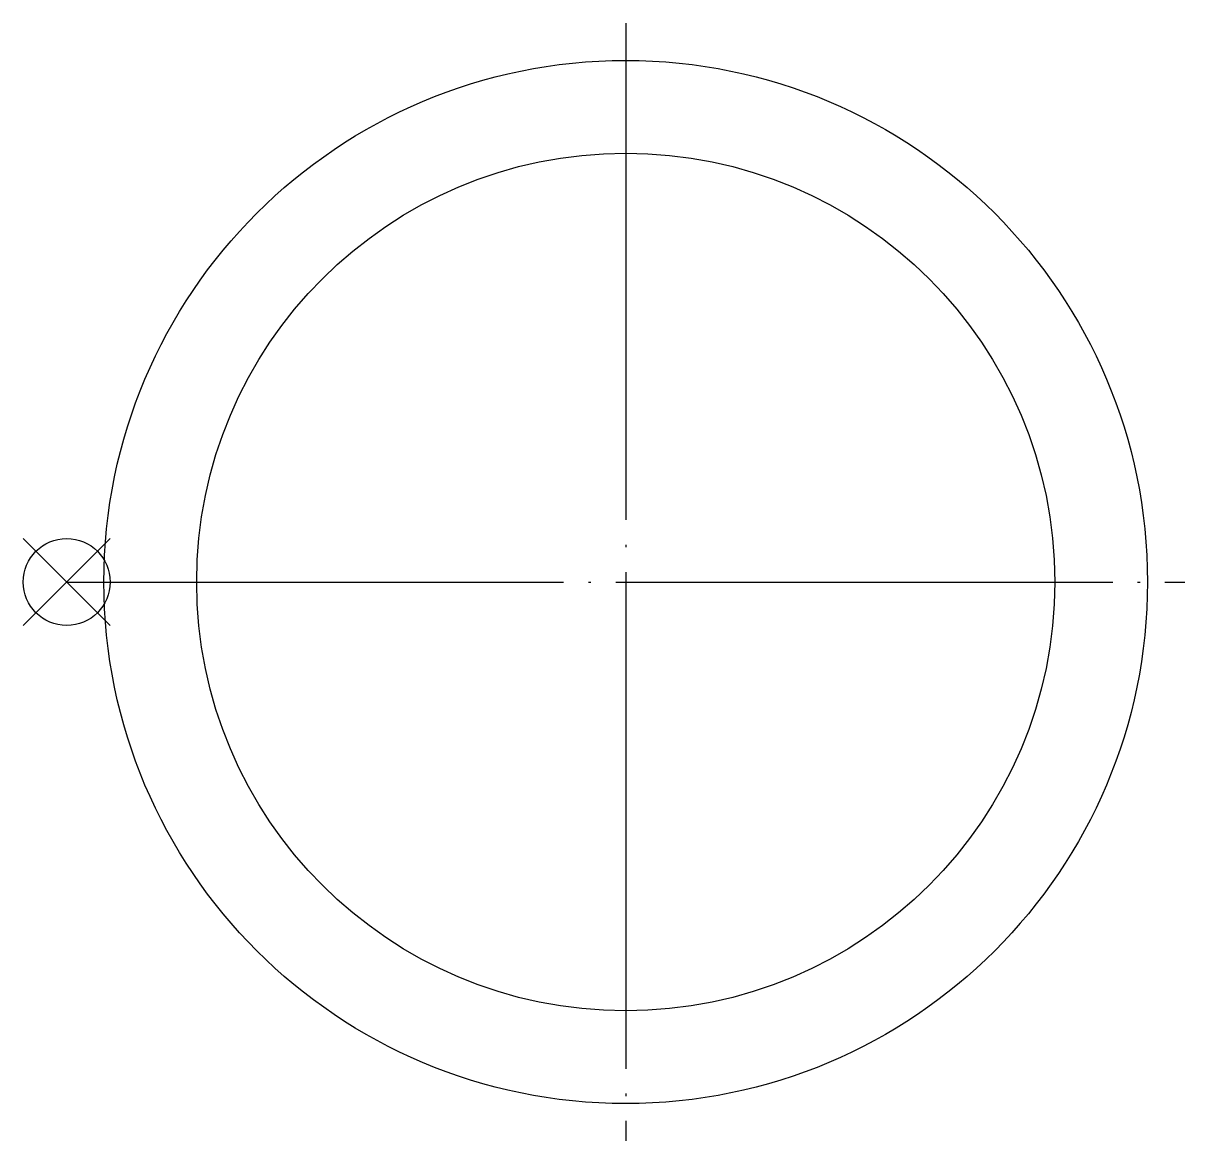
# Model space of a CAD drawing. Extents: x 84.7 to 131.4, y 632.4 to 677.4.
import ezdxf

# ---------------------------------------------------------------- set-up
doc = ezdxf.new("R2010")
doc.units = 0
doc.header["$MEASUREMENT"] = 0
doc.linetypes.add('CENTER', pattern=[22, 20, -1, 0, -1])
doc.layers.get('0').update_dxf_attribs({"linetype": 'CONTINUOUS'})
doc.layers.add('$PARTREF_BOM', color=7, linetype='CONTINUOUS')
doc.styles.get("Standard").update_dxf_attribs({"font": 'txt.shx', "bigfont": 'chineset.shx'})

# ---------------------------------------------------------------- blocks, each defined once
blk = doc.blocks.new('PARTREF')
at = {"layer": '$PARTREF_BOM', "color": 2}
for p, q in [((-1.75, -1.75), (1.75, 1.75)), ((-1.75, 1.75), (1.75, -1.75))]:
    blk.add_line(p, q, dxfattribs=at)
blk.add_circle((0, 0), 1.75, dxfattribs=at)
at = {"layer": '$PARTREF_BOM', "color": 2, "flags": 1}
for tag, p in [('TAG15', (5.594, -4.742)), ('TAG5', (-16.086, -4.95)), ('TAG10', (-5.651, -4.998)), ('TAG4', (-16.086, -8.95)), ('TAG9', (-5.651, -8.998)), ('TAG14', (5.594, -8.742)), ('TAG13', (5.594, -12.742)), ('TAG3', (-16.086, -12.95)), ('TAG8', (-5.651, -12.998)), ('TAG2', (-16.086, -16.95)), ('TAG12', (5.594, -16.742)), ('TAG7', (-5.651, -16.998)), ('TAG1', (-16.086, -20.95)), ('TAG6', (-5.651, -20.998)), ('TAG11', (5.594, -20.742))]:
    blk.add_attdef(tag, p, '', height=2.5, dxfattribs=at)

msp = doc.modelspace()

# ---------------------------------------------------------------- linework, layer by layer
at = {"color": 1, "linetype": 'CENTER'}
for p, q in [((108.924, 677.358), (108.924, 632.358)), ((86.424, 654.858), (131.424, 654.858))]:
    msp.add_line(p, q, dxfattribs=at)
at = {"color": 7, "linetype": 'CONTINUOUS'}
for radius in [21, 17.268]:
    msp.add_circle((108.924, 654.858), radius, dxfattribs=at)

# ---------------------------------------------------------------- block references
at = {"color": 7}
msp.add_blockref('PARTREF', (86.424, 654.858), dxfattribs=at)

doc.saveas('drawing.dxf')
